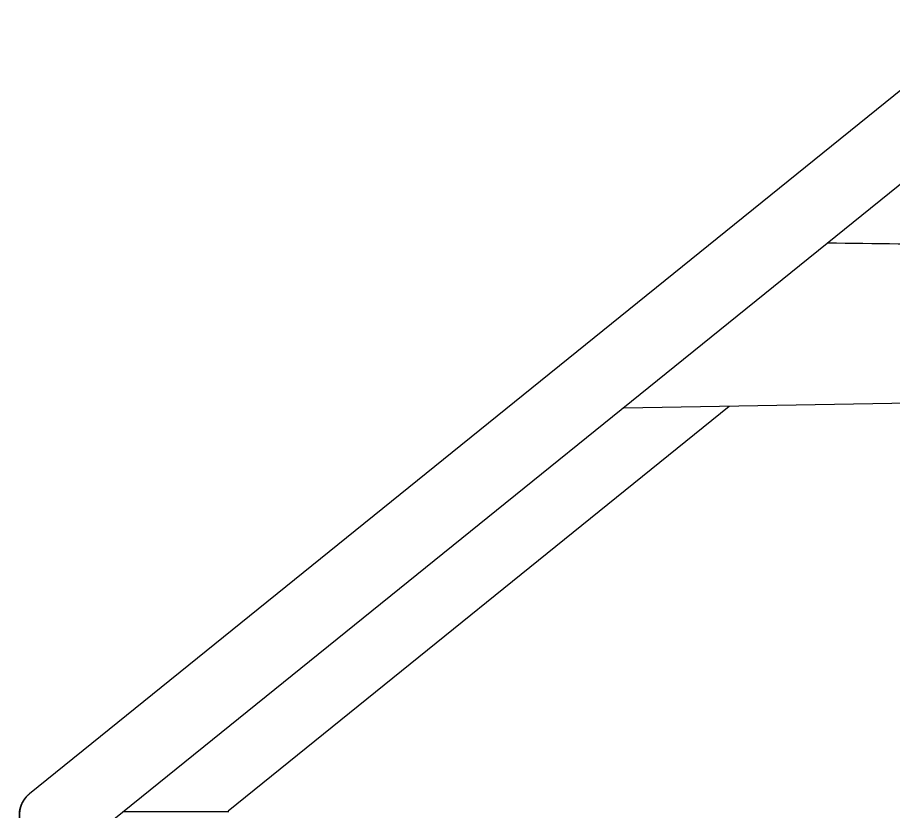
# Model space of a CAD drawing. Header units: inches. Extents: x -219 to 252, y -99 to 210.
# Drawn here: x -76.22 to -59.11, y 174.79 to 190.31 of the extents above; entities that cross this region are included whole.
import ezdxf

# ---------------------------------------------------------------- set-up
doc = ezdxf.new("R2010")
doc.units = ezdxf.units.IN
doc.header["$MEASUREMENT"] = 0

# ---------------------------------------------------------------- blocks, each defined once
blk = doc.blocks.new('block 1179')
at = {"color": 7, "lineweight": 25, "true_color": 0xffffff}
blk.add_open_spline([(-76.17, 174.587), (-76.171, 174.59), (-76.171, 174.593), (-76.172, 174.596), (-76.173, 174.599), (-76.174, 174.602), (-76.174, 174.605), (-76.175, 174.608), (-76.176, 174.61), (-76.176, 174.613), (-76.177, 174.616), (-76.177, 174.619), (-76.178, 174.622), (-76.179, 174.625), (-76.179, 174.628), (-76.18, 174.631), (-76.18, 174.634), (-76.181, 174.637), (-76.181, 174.641), (-76.182, 174.644), (-76.182, 174.647), (-76.182, 174.65), (-76.183, 174.653), (-76.183, 174.656), (-76.184, 174.659), (-76.184, 174.662), (-76.184, 174.665), (-76.185, 174.668), (-76.185, 174.671), (-76.185, 174.674), (-76.185, 174.677), (-76.186, 174.681), (-76.186, 174.684), (-76.186, 174.687), (-76.186, 174.69), (-76.186, 174.693), (-76.187, 174.696), (-76.187, 174.699), (-76.187, 174.703), (-76.187, 174.706), (-76.187, 174.709), (-76.187, 174.712), (-76.187, 174.715), (-76.187, 174.718), (-76.187, 174.722), (-76.187, 174.725), (-76.187, 174.728), (-76.187, 174.731), (-76.187, 174.734), (-76.187, 174.737), (-76.187, 174.741), (-76.187, 174.744), (-76.187, 174.747), (-76.186, 174.75), (-76.186, 174.753), (-76.186, 174.757), (-76.186, 174.76), (-76.186, 174.763), (-76.185, 174.766), (-76.185, 174.769), (-76.185, 174.773), (-76.184, 174.776), (-76.184, 174.779), (-76.184, 174.782), (-76.183, 174.785), (-76.183, 174.789), (-76.182, 174.792), (-76.182, 174.795), (-76.182, 174.798), (-76.181, 174.801), (-76.181, 174.804), (-76.18, 174.808), (-76.18, 174.811), (-76.179, 174.814), (-76.178, 174.817), (-76.178, 174.82), (-76.177, 174.824), (-76.177, 174.827), (-76.176, 174.83), (-76.175, 174.833), (-76.175, 174.836), (-76.174, 174.839), (-76.173, 174.843), (-76.172, 174.846), (-76.172, 174.849), (-76.171, 174.852), (-76.17, 174.855), (-76.169, 174.858), (-76.168, 174.862), (-76.167, 174.865), (-76.166, 174.868), (-76.166, 174.871), (-76.165, 174.874), (-76.164, 174.877), (-76.163, 174.88), (-76.162, 174.883), (-76.161, 174.886), (-76.16, 174.889), (-76.159, 174.893), (-76.158, 174.896), (-76.157, 174.899), (-76.155, 174.902), (-76.154, 174.905), (-76.153, 174.908), (-76.152, 174.911), (-76.151, 174.914), (-76.15, 174.917), (-76.148, 174.92), (-76.147, 174.923), (-76.146, 174.926), (-76.145, 174.929), (-76.143, 174.932), (-76.142, 174.935), (-76.141, 174.938), (-76.139, 174.941), (-76.138, 174.944), (-76.137, 174.947), (-76.135, 174.95), (-76.134, 174.953), (-76.133, 174.956), (-76.131, 174.958), (-76.13, 174.961), (-76.128, 174.964), (-76.127, 174.967), (-76.125, 174.97), (-76.124, 174.973), (-76.122, 174.976), (-76.12, 174.978), (-76.119, 174.981), (-76.117, 174.984), (-76.116, 174.987), (-76.114, 174.99), (-76.112, 174.992), (-76.111, 174.995), (-76.109, 174.998), (-76.107, 175.001), (-76.106, 175.003), (-76.104, 175.006), (-76.102, 175.009), (-76.101, 175.011), (-76.099, 175.014), (-76.097, 175.017), (-76.095, 175.019), (-76.093, 175.022), (-76.092, 175.025), (-76.09, 175.027), (-76.088, 175.03), (-76.086, 175.032), (-76.084, 175.035), (-76.082, 175.037), (-76.08, 175.04), (-76.078, 175.042), (-76.077, 175.045), (-76.075, 175.047), (-76.073, 175.05), (-76.071, 175.052), (-76.069, 175.055), (-76.067, 175.057), (-76.065, 175.06), (-76.063, 175.062), (-76.061, 175.065), (-76.059, 175.067), (-76.057, 175.069), (-76.055, 175.072), (-76.052, 175.074), (-76.05, 175.076), (-76.048, 175.079), (-76.046, 175.081), (-76.044, 175.083), (-76.042, 175.085), (-76.04, 175.088), (-76.038, 175.09), (-76.036, 175.092), (-76.033, 175.094), (-76.031, 175.096), (-76.029, 175.099), (-76.027, 175.101), (-76.025, 175.103), (-76.022, 175.105), (-76.02, 175.107), (-76.018, 175.109), (-76.016, 175.111), (-76.013, 175.113), (-76.011, 175.115), (-76.009, 175.117), (-76.007, 175.119), (-76.004, 175.121), (-76.002, 175.123), (-76, 175.125), (-75.997, 175.127), (-75.995, 175.129), (-75.993, 175.131), (-75.991, 175.133)], degree=3, knots=[0, 0, 0, 0, 1, 1, 1, 2, 2, 2, 3, 3, 3, 4, 4, 4, 5, 5, 5, 6, 6, 6, 7, 7, 7, 8, 8, 8, 9, 9, 9, 10, 10, 10, 11, 11, 11, 12, 12, 12, 13, 13, 13, 14, 14, 14, 15, 15, 15, 16, 16, 16, 17, 17, 17, 18, 18, 18, 19, 19, 19, 20, 20, 20, 21, 21, 21, 22, 22, 22, 23, 23, 23, 24, 24, 24, 25, 25, 25, 26, 26, 26, 27, 27, 27, 28, 28, 28, 29, 29, 29, 30, 30, 30, 31, 31, 31, 32, 32, 32, 33, 33, 33, 34, 34, 34, 35, 35, 35, 36, 36, 36, 37, 37, 37, 38, 38, 38, 39, 39, 39, 40, 40, 40, 41, 41, 41, 42, 42, 42, 43, 43, 43, 44, 44, 44, 45, 45, 45, 46, 46, 46, 47, 47, 47, 48, 48, 48, 49, 49, 49, 50, 50, 50, 51, 51, 51, 52, 52, 52, 53, 53, 53, 54, 54, 54, 55, 55, 55, 56, 56, 56, 57, 57, 57, 58, 58, 58, 59, 59, 59, 60, 60, 60, 61, 61, 61, 62, 62, 62, 63, 63, 63, 64, 64, 64, 64], dxfattribs=at)
blk = doc.blocks.new('block 1180')
at = {"color": 7, "lineweight": 25, "true_color": 0xffffff}
blk.add_lwpolyline([(-57.208, 190.313), (-75.991, 175.133)], dxfattribs=at)
blk = doc.blocks.new('block 1190')
at = {"color": 7, "lineweight": 25, "true_color": 0xffffff}
blk.add_lwpolyline([(-56.407, 189.122), (-74.507, 174.494)], dxfattribs=at)
blk = doc.blocks.new('block 1737')
at = {"color": 7, "lineweight": 25, "true_color": 0xffffff}
blk.add_lwpolyline([(-57.208, 190.313), (-75.991, 175.133)], dxfattribs=at)
blk = doc.blocks.new('block 1739')
at = {"color": 7, "lineweight": 25, "true_color": 0xffffff}
blk.add_lwpolyline([(-56.407, 189.122), (-74.507, 174.494)], dxfattribs=at)
blk = doc.blocks.new('block 1740')
at = {"color": 7, "lineweight": 25, "true_color": 0xffffff}
blk.add_lwpolyline([(-72.108, 174.801), (-62.318, 182.714)], dxfattribs=at)
blk = doc.blocks.new('block 1861')
at = {"color": 7, "lineweight": 25, "true_color": 0xffffff}
blk.add_lwpolyline([(-74.144, 174.787), (-72.092, 174.787)], dxfattribs=at)
blk = doc.blocks.new('block 1873')
at = {"color": 7, "lineweight": 25, "true_color": 0xffffff}
blk.add_lwpolyline([(-64.375, 182.678), (-48.668, 182.952)], dxfattribs=at)
blk = doc.blocks.new('block 2585')
at = {"color": 7, "lineweight": 25, "true_color": 0xffffff}
blk.add_open_spline([(-75.991, 175.133), (-76.152, 175.002), (-76.223, 174.788), (-76.17, 174.587)], degree=3, dxfattribs=at)
blk = doc.blocks.new('block 2902')
at = {"color": 7, "lineweight": 25, "true_color": 0xffffff}
blk.add_open_spline([(-52.157, 185.795), (-53.066, 185.807), (-53.976, 185.819), (-54.885, 185.83), (-55.8, 185.842), (-56.716, 185.854), (-57.631, 185.865), (-58.552, 185.877), (-59.473, 185.888), (-60.395, 185.9)], degree=3, knots=[0, 0, 0, 0, 1, 1, 1, 2, 2, 2, 3, 3, 3, 3], dxfattribs=at)

msp = doc.modelspace()

# ---------------------------------------------------------------- block references
for name in ['block 1180', 'block 1737', 'block 1190', 'block 1739', 'block 2902', 'block 1873', 'block 1740', 'block 2585', 'block 1179', 'block 1861']:
    msp.add_blockref(name, (0, 0))

doc.saveas('drawing.dxf')
